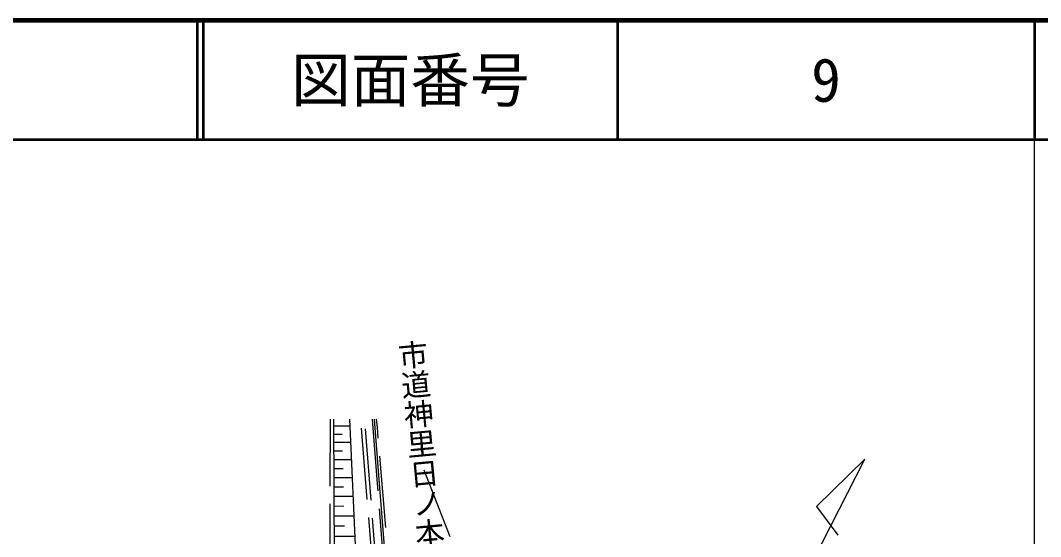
# Model space of a CAD drawing. Units: millimetres, scale not verified. Extents: x 40000 to 680000, y 20000 to 380000.
# Drawn here: x 493908 to 579500, y 336680 to 380000 of the extents above; entities that cross this region are included whole.
import ezdxf
from ezdxf.enums import TextEntityAlignment as Align

# ---------------------------------------------------------------- set-up
doc = ezdxf.new("R2010")
doc.units = ezdxf.units.MM
doc.header["$LTSCALE"] = 1000
doc.linetypes.add('DASHED', pattern=[7.5, 6, -1.5])
for name, color, linetype, lineweight in [('M-BGD', 7, 'Continuous', 25), ('M-BMK-HTXT', 7, 'Continuous', 13), ('M-BMK-SRVR', 3, 'Continuous', 25), ('M-TTL', 2, 'Continuous', 140), ('M-TTL-BAND', 7, 'Continuous', 25), ('M-TTL-LINE', 7, 'Continuous', 50)]:
    doc.layers.add(name, color=color, linetype=linetype, lineweight=lineweight)
doc.layers.add('M-TTL-TXT', color=7, linetype='Continuous')
doc.styles.add('@ＭＳ ゴシック', font='')
doc.styles.add('ＭＳ ゴシック', font='')
doc.styles.get('@ＭＳ ゴシック').set_extended_font_data('@MS Gothic')
doc.styles.get('ＭＳ ゴシック').set_extended_font_data('MS Gothic')

msp = doc.modelspace()

# ---------------------------------------------------------------- linework, layer by layer
at = {"layer": 'M-BGD', "linetype": 'DASHED'}
for p, q in [((519881, 333426), (519921, 346525)), ((523618, 332312), (522457, 346525)), ((523930, 332254), (522782, 346525)), ((523844, 341466), (523444, 346525)), ((523595, 346525), (523993, 341478)), ((523858, 345845), (523797, 346525)), ((525799, 322506), (523858, 345845)), ((527762, 342295), (548157, 289665)), ((524511, 333041), (523844, 341466)), ((523993, 341478), (524661, 333052))]:
    msp.add_line(p, q, dxfattribs=at)
at = {"layer": 'M-BGD'}
for p, q in [((520261, 333085), (520208, 346525)), ((520211, 345979), (521541, 345984)), ((520211, 345979), (521541, 345984)), ((521517, 346525), (522135, 332686)), ((520213, 345285), (520907, 345288)), ((520213, 345285), (520907, 345288)), ((520216, 344592), (521603, 344597)), ((520216, 344592), (521603, 344597)), ((520219, 343869), (520942, 343872)), ((520219, 343869), (520942, 343872)), ((520222, 343146), (521668, 343151)), ((520222, 343146), (521668, 343151)), ((520225, 342392), (520978, 342395)), ((520225, 342392), (520978, 342395)), ((520228, 341638), (521735, 341644)), ((520228, 341638), (521735, 341644)), ((520231, 340853), (521016, 340856)), ((520231, 340853), (521016, 340856)), ((520234, 340067), (521805, 340073)), ((520234, 340067), (521805, 340073)), ((520237, 339248), (521056, 339251)), ((520237, 339248), (521056, 339251)), ((520240, 338429), (521878, 338435)), ((520240, 338429), (521878, 338435)), ((520244, 337575), (521097, 337578)), ((520244, 337575), (521097, 337578)), ((520247, 336721), (521955, 336728)), ((520247, 336721), (521955, 336728))]:
    msp.add_line(p, q, dxfattribs=at)
at = {"layer": 'M-BMK-SRVR'}
for p, q in [((549730, 313765), (564764, 343174)), ((564764, 343174), (560711, 339213)), ((560711, 339213), (562486, 336794))]:
    msp.add_line(p, q, dxfattribs=at)
at = {"layer": 'M-TTL'}
msp.add_line((680000, 380000), (40000, 380000), dxfattribs=at)
at = {"layer": 'M-TTL-BAND'}
msp.add_line((579000, 20000), (579000, 370000), dxfattribs=at)
at = {"layer": 'M-TTL-LINE'}
for p, q in [((508747, 380000), (508747, 370000)), ((509247, 380000), (509247, 370000)), ((543997, 380000), (543997, 370000)), ((579000, 380000), (579000, 370000)), ((40000, 370000), (680000, 370000))]:
    msp.add_line(p, q, dxfattribs=at)

# ---------------------------------------------------------------- texts
at = {"layer": 'M-BMK-HTXT', "style": '@ＭＳ ゴシック'}
msp.add_text('市道神里日ノ本線', height=1833, rotation=275.309, dxfattribs=at).set_placement((527106, 333135), align=Align.BOTTOM_RIGHT)
at = {"layer": 'M-TTL-TXT', "style": 'ＭＳ ゴシック'}
for s, p in [('図面番号', (526622, 375000)), ('9', (561497, 375000))]:
    msp.add_text(s, height=3666, dxfattribs=at).set_placement(p, align=Align.MIDDLE_CENTER)

doc.saveas('drawing.dxf')
